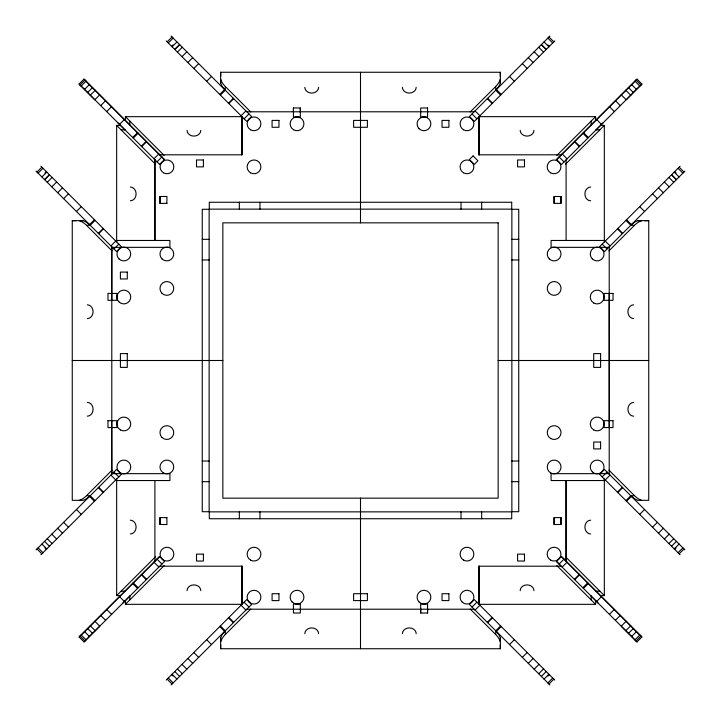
<?xml version="1.0" encoding="UTF-8"?>
<svg xmlns="http://www.w3.org/2000/svg" width="721" height="721" viewBox="0 0 721 721"><rect width="100%" height="100%" fill="white"/><g stroke="black" fill="none" stroke-linecap="round" stroke-linejoin="round"><path stroke-width="1.08" d="M95.091 500.599L90.224 495.733A24.586 20.576 89.9 0 1 85.384 499.338L83.212 500.329L72.262 500.329L72.262 220.671L83.212 220.671L85.384 221.662A24.586 20.576 -89.9 0 1 90.233 225.276L95.091 220.401M111.791 474.157L111.791 246.843M111.791 300.315L111.791 247.348L169.922 247.348L169.922 240.463L116.658 240.463L116.658 241.977L116.667 125.391L120.434 125.391M125.391 120.434L125.391 116.667L241.977 116.658L241.977 155.123M129.78 124.814L129.78 121.056M202.259 461.025L202.259 209.288L209.135 209.288L209.135 511.712L202.259 511.712L202.259 461.025L209.135 461.025M220.401 95.091L225.267 90.224A24.586 20.576 -0.1 0 1 221.662 85.384L220.671 83.212L220.671 72.262L500.329 72.262L500.329 83.212L499.338 85.384A24.586 20.576 0.1 0 1 495.724 90.233L500.599 95.091M500.599 625.909L495.733 630.776A24.586 20.576 -0.1 0 1 499.338 635.616L500.329 637.788L500.329 648.738L220.671 648.738L220.671 644.971M220.401 625.909L225.267 630.776A24.586 20.576 0.1 0 0 221.662 635.616L220.671 637.788L220.671 641.555L221.662 639.374A24.586 20.576 0.1 0 1 225.276 634.534L250.809 609.002M225.276 634.534L225.276 630.767M125.391 600.566L125.391 604.333L241.977 604.342L241.977 565.877M241.977 116.658L241.977 154.808L159.774 154.808M293.438 112.143L293.438 107.97L300.315 107.97L300.315 116.955L293.438 116.955L293.438 107.97M300.315 112.143L300.315 107.97M360.5 648.738L360.5 608.921M360.5 222.843L360.5 72.262M427.562 608.857L427.562 613.03L420.685 613.03L420.685 608.857M595.609 600.566L595.609 604.333L479.023 604.342L479.023 566.192L561.226 566.192L556.486 561.443L561.443 556.486L641.933 636.967L636.967 641.933L621.223 626.179L626.179 621.223M479.023 155.123L479.023 116.658L595.609 116.667L595.609 120.434M495.724 90.233L495.724 86.466A24.586 20.576 0.1 0 0 499.338 81.626L500.329 79.445L500.329 83.212M500.329 76.029L500.329 72.262M518.741 259.975L518.741 511.712L511.865 511.712L511.865 209.288L518.741 209.288L518.741 259.975L511.865 259.975M591.22 599.944L591.22 596.186M600.566 595.609L604.333 595.609L604.342 479.023L604.342 480.537L551.078 480.537L551.078 473.652L609.209 473.652M609.263 427.562L609.209 246.843M625.909 220.401L630.776 225.267A24.586 20.576 89.9 0 1 635.616 221.662L637.788 220.671L648.738 220.671L648.738 500.329L637.788 500.329L635.616 499.338A24.586 20.576 -89.9 0 1 630.767 495.724L625.909 500.599M99.777 94.821L94.821 99.777L79.067 84.033L84.033 79.067L164.514 159.557L159.557 164.514M80.004 84.97L84.97 80.004M81.122 86.087L86.087 81.122M84.483 89.449L89.449 84.483M87.583 92.549L92.549 87.583M90.269 95.226L95.226 90.269M100.67 105.636L105.636 100.67M36.987 172.031L41.854 167.164M167.164 41.854L172.031 36.987M38.105 173.157L42.981 168.29M168.29 42.981L173.157 38.114M44.945 173.04L46.333 171.643M171.643 46.333L173.04 44.945M106.636 111.602L111.602 106.636M41.908 176.951L46.775 172.085M172.085 46.775L176.951 41.908M44.567 179.61L49.434 174.743L44.603 179.646M179.61 44.567L174.743 49.434L179.646 44.603M47.253 182.296L52.119 177.429M177.429 52.119L182.296 47.253M51.804 186.847L56.671 181.98M181.98 56.671L186.847 51.804M119.461 124.427L124.427 119.461M57.653 192.696L62.52 187.83M187.83 62.52L192.696 57.653M63.619 198.663L68.486 193.796M193.796 68.486L198.663 63.619M132.592 137.558L137.558 132.592M133.241 138.198L138.198 133.241M141.343 146.309L146.309 141.343M76.444 211.496L81.311 206.63M206.63 81.311L211.496 76.444M141.649 146.606L146.606 141.649M153.897 158.854L158.854 153.897M89.575 224.628L94.442 219.761M219.761 94.442L224.628 89.575M156.953 161.91L161.91 156.953M98.326 233.379L103.193 228.512M228.512 103.193L233.379 98.326M98.633 233.676L103.5 228.809M228.809 103.5L233.676 98.633M110.881 245.924L115.748 241.057M241.057 115.748L245.924 110.881M113.936 248.979L118.803 244.113M244.113 118.803L248.979 113.936M79.445 500.329L81.626 499.338A24.586 20.576 89.9 0 0 86.466 495.724L111.998 470.191M470.191 111.998L495.724 86.466M36.05 549.907L116.541 469.416L121.407 474.283L40.917 554.773M549.907 36.05L469.416 116.541L474.283 121.407L554.773 40.917M38.096 547.852L42.981 552.71M547.843 38.114L552.71 42.981M120.434 595.609L116.667 595.609L155.43 556.846M556.846 155.43L595.609 116.667M79.166 637.058L159.647 556.576M556.576 159.647L637.058 79.166M84.033 641.924L164.514 561.443L159.557 556.486L79.067 636.967L84.033 641.933L99.777 626.179L94.821 621.223M641.924 84.033L561.443 164.514L556.486 159.557L636.967 79.067L641.933 84.033L626.179 99.777L621.223 94.821M122.498 603.468L130.366 595.591M595.591 130.366L603.468 122.498M125.391 604.333L164.154 565.57M565.57 164.154L604.333 125.391L600.566 125.391M166.236 680.074L246.717 599.593L251.584 604.459L171.102 684.941M680.074 166.236L599.593 246.717L604.459 251.584L684.941 171.102M609.002 250.809L634.534 225.276A24.586 20.576 89.9 0 1 639.374 221.662L641.555 220.671L637.788 220.671M472.021 607.064L476.887 602.197M602.197 476.887L607.064 472.021M475.076 610.119L479.943 605.252M605.252 479.943L610.119 475.076M487.324 622.367L492.191 617.5M617.5 492.191L622.367 487.324M487.621 622.674L492.488 617.807M617.807 492.488L622.674 487.621M559.09 564.047L564.047 559.09M496.372 631.425L501.239 626.558M626.558 501.239L631.425 496.372M562.146 567.103L567.103 562.146M574.394 579.351L579.351 574.394M509.504 644.556L514.37 639.689M639.689 514.37L644.556 509.504M574.691 579.657L579.657 574.691M582.802 587.759L587.759 582.802M583.442 588.408L588.408 583.442M522.337 657.381L527.204 652.514M652.514 527.204L657.381 522.337M528.304 663.347L533.17 658.48M658.48 533.17L663.347 528.304M596.573 601.539L601.539 596.573M534.153 669.196L539.02 664.329M664.329 539.02L669.196 534.153M538.704 673.747L543.571 668.881M668.881 543.571L673.747 538.704M541.39 676.433L546.221 671.53M671.53 546.221L676.433 541.39M544.049 679.092L548.915 674.225M674.225 548.915L679.092 544.049M609.398 614.364L614.364 609.398M547.96 676.055L549.357 674.667M674.667 549.357L676.055 547.96M547.843 682.895L552.71 678.019M678.019 552.71L682.904 547.861M548.969 684.013L553.836 679.146M679.146 553.836L684.013 548.969M615.364 620.33L620.33 615.364M625.774 630.731L630.731 625.774M628.451 633.417L633.417 628.451M631.551 636.517L636.517 631.551M634.913 639.878L639.878 634.913M636.03 640.996L640.996 636.03M111.737 420.685L111.791 473.652L169.922 473.652L169.922 480.537L116.658 480.537M246.843 111.791L474.157 111.791M121.056 129.78L124.814 129.78M596.186 129.78L599.944 129.78M561.226 154.808L479.023 154.808L479.023 116.658M166.948 203.358L159.972 203.403L159.972 196.518L166.948 196.472L166.857 203.403M72.262 220.671L76.029 220.671M83.212 220.671L79.445 220.671L81.626 221.662A24.586 20.576 -89.9 0 1 86.466 225.276L111.998 250.809M644.971 220.671L648.738 220.671M86.466 225.276L90.233 225.276M630.767 225.276L634.534 225.276M202.259 239.327L209.135 239.327M511.865 239.327L518.741 239.327M604.342 240.463L551.078 240.463L551.078 247.348L609.209 247.348M202.259 259.975L209.135 259.975M72.262 360.5L222.843 360.5M498.157 360.5L648.738 360.5M511.865 461.025L518.741 461.025M202.259 481.673L209.135 481.673M511.865 481.673L518.741 481.673M86.466 495.724L90.233 495.724M630.767 495.724L634.534 495.724A24.586 20.576 -89.9 0 0 639.374 499.338L641.555 500.329M166.948 517.642L159.972 517.597L159.972 524.482L166.948 524.528L166.857 517.597M159.774 566.192L241.977 566.192L241.977 604.342M121.056 591.22L124.814 591.22M596.186 591.22L599.944 591.22M246.843 609.209L474.157 609.209M636.03 80.004L640.996 84.97M634.913 81.122L639.878 86.087M631.551 84.483L636.517 89.449M628.451 87.583L633.417 92.549M625.774 90.269L630.731 95.226M615.364 100.67L620.33 105.636M548.969 36.987L553.836 41.854M679.146 167.164L684.013 172.031M678.019 168.29L682.895 173.157M547.96 44.945L549.357 46.333M674.667 171.643L676.055 173.04M609.398 106.636L614.364 111.602M544.049 41.908L548.915 46.775M674.225 172.085L679.092 176.951M541.39 44.567L546.257 49.434L541.354 44.603M676.433 179.61L671.566 174.743L676.397 179.646M538.704 47.253L543.571 52.119M668.881 177.429L673.747 182.296M534.153 51.804L539.02 56.671M664.329 181.98L669.196 186.847M596.573 119.461L601.539 124.427M528.304 57.653L533.17 62.52M658.48 187.83L663.347 192.696M522.337 63.619L527.204 68.486M652.514 193.796L657.381 198.663M583.442 132.592L588.408 137.558M582.802 133.241L587.759 138.198M574.691 141.343L579.657 146.309M509.504 76.444L514.37 81.311M639.689 206.63L644.556 211.496M574.394 141.649L579.351 146.606M562.146 153.897L567.103 158.854M496.372 89.575L501.239 94.442M626.558 219.761L631.425 224.628M559.09 156.953L564.047 161.91M487.621 98.326L492.488 103.193M617.807 228.512L622.674 233.379M487.324 98.633L492.191 103.5M617.5 228.809L622.367 233.676M475.076 110.881L479.943 115.748M605.252 241.057L610.119 245.924M472.021 113.936L476.887 118.803M602.197 244.113L607.064 248.979M220.671 83.212L220.671 79.445L221.662 81.626A24.586 20.576 -0.1 0 0 225.276 86.466L250.809 111.998M609.002 470.191L634.534 495.724M171.102 36.059L251.584 116.541L246.717 121.407L166.236 40.926M684.941 549.898L604.459 469.416L599.593 474.283L680.074 554.764M125.391 116.667L164.154 155.43M565.57 556.846L604.333 595.609M83.933 79.166L164.424 159.647M561.353 556.576L641.834 637.067M79.076 84.033L159.647 164.424M556.486 561.443L636.967 641.924M117.532 122.498L125.409 130.366M590.634 595.591L598.502 603.468M116.667 125.391L155.43 164.154M556.846 565.57L595.609 604.333M40.926 166.236L121.407 246.717L116.541 251.584L36.059 171.102M554.764 680.074L474.283 599.593L469.416 604.459L549.898 684.941M470.191 609.002L495.724 634.534A24.586 20.576 -0.1 0 1 499.338 639.374L500.329 641.555L500.329 637.788M113.936 472.021L118.803 476.887M244.113 602.197L248.979 607.064M110.881 475.076L115.748 479.943M241.057 605.252L245.924 610.119M98.633 487.324L103.5 492.191M228.809 617.5L233.676 622.367M98.326 487.621L103.193 492.488M228.512 617.807L233.379 622.674M156.953 559.09L161.91 564.047M89.575 496.372L94.442 501.239M219.761 626.558L224.628 631.425M153.897 562.146L158.854 567.103M141.649 574.394L146.606 579.351M76.444 509.504L81.311 514.37M206.63 639.689L211.496 644.556M141.343 574.691L146.309 579.657M133.241 582.802L138.198 587.759M132.592 583.442L137.558 588.408M63.619 522.337L68.486 527.204M193.796 652.514L198.663 657.381M57.653 528.304L62.52 533.17M187.83 658.48L192.696 663.347M119.461 596.573L124.427 601.539M51.804 534.153L56.671 539.02M181.98 664.329L186.847 669.196M47.253 538.704L52.119 543.571M177.429 668.881L182.296 673.747M44.567 541.39L49.47 546.221M174.779 671.53L179.61 676.433M41.908 544.049L46.775 548.915M172.085 674.225L176.951 679.092M106.636 609.398L111.602 614.364M44.945 547.96L46.333 549.357M171.643 674.667L173.04 676.055M168.29 678.019L173.157 682.895M36.987 548.969L41.854 553.836M167.164 679.146L172.031 684.013M100.67 615.364L105.636 620.33M90.269 625.774L95.226 630.731M87.583 628.451L92.549 633.417M84.483 631.551L89.449 636.517M81.122 634.913L86.087 639.878M80.004 636.03L84.97 640.996M500.329 644.971L500.329 648.738M495.724 630.767L495.724 634.534M225.276 86.466L225.276 90.233M220.671 72.262L220.671 76.029M609.209 293.438L609.209 474.157M604.333 125.391L604.342 241.977M591.22 121.056L591.22 124.814M566.093 159.674L566.093 240.463M560.929 196.472L560.929 203.358M560.929 517.642L560.929 524.528M554.143 196.518L554.143 203.403M554.143 517.597L554.143 524.482M481.673 202.259L481.673 209.135M481.673 511.865L481.673 518.741M479.023 565.877L479.023 604.342M461.025 202.259L461.025 209.135M461.025 511.865L461.025 518.741M427.562 613.03L427.562 604.045L420.685 604.045L420.685 613.03M360.5 498.157L360.5 609.209M259.975 202.259L259.975 209.135M259.975 511.865L259.975 518.741M239.327 202.259L239.327 209.135M239.327 511.865L239.327 518.741M220.671 637.788L220.671 648.738M160.071 196.472L160.071 203.358M160.071 517.642L160.071 524.528M154.907 480.537L154.907 561.326M129.78 596.186L129.78 599.944M116.658 479.023L116.667 595.609M416.179 87.322A6.886 5.759 0 0 1 409.294 93.081A6.886 5.759 0 0 1 402.408 87.322M533.955 130.339A6.886 5.759 0 0 1 527.078 136.098A6.886 5.759 0 0 1 520.192 130.339M318.592 87.322A6.886 5.759 0 0 1 311.706 93.081A6.886 5.759 0 0 1 304.821 87.322M200.808 130.339A6.886 5.759 0 0 1 193.922 136.098A6.886 5.759 0 0 1 187.045 130.339M633.678 416.179A6.886 5.759 -90 0 1 627.919 409.294A6.886 5.759 -90 0 1 633.678 402.408M590.661 533.955A6.886 5.759 -90 0 1 584.902 527.078A6.886 5.759 -90 0 1 590.661 520.192M633.678 318.592A6.886 5.759 90 0 1 627.919 311.706A6.886 5.759 90 0 1 633.678 304.821M590.661 200.808A6.886 5.759 90 0 1 584.902 193.922A6.886 5.759 90 0 1 590.661 187.045M87.322 304.821A6.886 5.759 -90 0 1 93.081 311.706A6.886 5.759 -90 0 1 87.322 318.592M130.339 187.045A6.886 5.759 -90 0 1 136.098 193.922A6.886 5.759 -90 0 1 130.339 200.808M87.322 402.408A6.886 5.759 90 0 1 93.081 409.294A6.886 5.759 90 0 1 87.322 416.179M130.339 520.192A6.886 5.759 90 0 1 136.098 527.078A6.886 5.759 90 0 1 130.339 533.955M304.821 633.678A6.886 5.759 0 0 1 311.706 627.919A6.886 5.759 0 0 1 318.592 633.678M187.045 590.661A6.886 5.759 0 0 1 193.922 584.902A6.886 5.759 0 0 1 200.808 590.661M402.408 633.678A6.886 5.759 0 0 1 409.294 627.919A6.886 5.759 0 0 1 416.179 633.678M520.192 590.661A6.886 5.759 0 0 1 527.078 584.902A6.886 5.759 0 0 1 533.955 590.661M107.97 420.685L107.97 427.562L116.955 427.562L116.955 420.685L107.97 420.685M154.907 159.674L154.907 240.463L154.907 159.674M566.093 480.537L566.093 561.326L566.093 480.537M613.03 293.438L613.03 300.315L604.045 300.315L604.045 293.438L613.03 293.438M473.066 155.907L469.416 159.557L474.283 164.424L477.933 160.774L473.066 155.907M427.562 107.97L420.685 107.97L420.685 116.955L427.562 116.955L427.562 107.97M278.964 120.398L272.087 120.398L272.087 127.284L278.964 127.284L278.964 120.398M367.386 120.398L353.614 120.398L353.614 127.284L367.386 127.284L367.386 120.398M448.913 120.398L442.036 120.398L442.036 127.284L448.913 127.284L448.913 120.398M203.403 159.972L196.518 159.972L196.518 166.857L203.403 166.857L203.403 159.972M524.482 159.972L517.597 159.972L517.597 166.857L524.482 166.857L524.482 159.972M561.028 196.518L554.052 196.472L554.052 203.358L561.028 203.403L561.028 196.518M511.712 202.259L209.288 202.259L209.288 209.135L511.712 209.135L511.712 202.259M498.157 222.843L222.843 222.843L222.843 498.157L498.157 498.157L498.157 222.843M127.284 272.087L120.398 272.087L120.398 278.964L127.284 278.964L127.284 272.087M116.955 293.438L107.97 293.438L107.97 300.315L116.955 300.315L116.955 293.438M127.284 353.614L120.398 353.614L120.398 367.386L127.284 367.386L127.284 353.614M600.602 353.614L593.716 353.614L593.716 367.386L600.602 367.386L600.602 353.614M613.03 420.685L604.045 420.685L604.045 427.562L613.03 427.562L613.03 420.685M600.602 442.036L593.716 442.036L593.716 448.913L600.602 448.913L600.602 442.036M511.712 511.865L209.288 511.865L209.288 518.741L511.712 518.741L511.712 511.865M561.028 517.597L554.052 517.642L554.052 524.528L561.028 524.482L561.028 517.597M203.403 554.143L196.518 554.143L196.518 561.028L203.403 561.028L203.403 554.143M524.482 554.143L517.597 554.143L517.597 561.028L524.482 561.028L524.482 554.143M278.964 593.716L272.087 593.716L272.087 600.602L278.964 600.602L278.964 593.716M367.386 593.716L353.614 593.716L353.614 600.602L367.386 600.602L367.386 593.716M448.913 593.716L442.036 593.716L442.036 600.602L448.913 600.602L448.913 593.716M300.315 604.045L293.438 604.045L293.438 613.03L300.315 613.03L300.315 604.045M161.991 293.294A6.886 6.886 0 0 0 173.5 290.212A6.886 6.886 0 0 0 165.073 281.785A6.886 6.886 0 0 0 161.991 293.294M163.514 172.815A6.886 6.886 0 0 0 173.833 166.857A6.886 6.886 0 0 0 163.514 160.891A6.886 6.886 0 0 0 163.514 172.815M161.991 258.884A6.886 6.886 0 0 0 173.5 255.802A6.886 6.886 0 0 0 165.073 247.366A6.886 6.886 0 0 0 161.991 258.884M118.974 258.884A6.886 6.886 0 0 0 130.483 255.802A6.886 6.886 0 0 0 122.056 247.366A6.886 6.886 0 0 0 118.974 258.884M118.974 301.901A6.886 6.886 0 0 0 130.483 298.818A6.886 6.886 0 0 0 122.056 290.383A6.886 6.886 0 0 0 118.974 301.901M250.575 172.815A6.886 6.886 0 0 0 260.903 166.857A6.886 6.886 0 0 0 250.575 160.891A6.886 6.886 0 0 0 250.575 172.815M293.591 129.798A6.886 6.886 0 0 0 303.92 123.841A6.886 6.886 0 0 0 293.591 117.874A6.886 6.886 0 0 0 293.591 129.798M250.575 129.798A6.886 6.886 0 0 0 260.903 123.841A6.886 6.886 0 0 0 250.575 117.874A6.886 6.886 0 0 0 250.575 129.798M161.991 437.44A6.886 6.886 0 0 0 173.5 434.348A6.886 6.886 0 0 0 165.073 425.922A6.886 6.886 0 0 0 161.991 437.44M163.514 560.109A6.886 6.886 0 0 0 173.833 554.143A6.886 6.886 0 0 0 163.514 548.185A6.886 6.886 0 0 0 163.514 560.109M163.415 472.94A6.886 6.886 0 0 0 173.743 466.983A6.886 6.886 0 0 0 163.415 461.025A6.886 6.886 0 0 0 163.415 472.94M120.398 472.94A6.886 6.886 0 0 0 130.726 466.983A6.886 6.886 0 0 0 120.398 461.025A6.886 6.886 0 0 0 120.398 472.94M120.398 429.923A6.886 6.886 0 0 0 130.726 423.966A6.886 6.886 0 0 0 120.398 418.009A6.886 6.886 0 0 0 120.398 429.923M250.575 560.109A6.886 6.886 0 0 0 260.903 554.143A6.886 6.886 0 0 0 250.575 548.185A6.886 6.886 0 0 0 250.575 560.109M292.167 602.026A6.886 6.886 0 0 0 303.685 598.944A6.886 6.886 0 0 0 295.25 590.517A6.886 6.886 0 0 0 292.167 602.026M249.151 602.026A6.886 6.886 0 0 0 260.669 598.944A6.886 6.886 0 0 0 252.233 590.517A6.886 6.886 0 0 0 249.151 602.026M549.276 293.294A6.886 6.886 0 0 0 560.794 290.212A6.886 6.886 0 0 0 552.367 281.785A6.886 6.886 0 0 0 549.276 293.294M550.61 172.815A6.886 6.886 0 0 0 560.929 166.857A6.886 6.886 0 0 0 550.61 160.891A6.886 6.886 0 0 0 550.61 172.815M549.276 258.884A6.886 6.886 0 0 0 560.794 255.802A6.886 6.886 0 0 0 552.367 247.366A6.886 6.886 0 0 0 549.276 258.884M592.292 258.884A6.886 6.886 0 0 0 603.81 255.802A6.886 6.886 0 0 0 595.384 247.366A6.886 6.886 0 0 0 592.292 258.884M593.716 302.991A6.886 6.886 0 0 0 604.045 297.034A6.886 6.886 0 0 0 593.716 291.077A6.886 6.886 0 0 0 593.716 302.991M463.54 172.815A6.886 6.886 0 0 0 473.868 166.857A6.886 6.886 0 0 0 463.54 160.891A6.886 6.886 0 0 0 463.54 172.815M419.099 128.708A6.886 6.886 0 0 0 430.617 125.616A6.886 6.886 0 0 0 422.182 117.19A6.886 6.886 0 0 0 419.099 128.708M463.54 129.798A6.886 6.886 0 0 0 473.868 123.841A6.886 6.886 0 0 0 463.54 117.874A6.886 6.886 0 0 0 463.54 129.798M550.7 438.53A6.886 6.886 0 0 0 561.028 432.573A6.886 6.886 0 0 0 550.7 426.607A6.886 6.886 0 0 0 550.7 438.53M550.61 560.109A6.886 6.886 0 0 0 560.929 554.143A6.886 6.886 0 0 0 550.61 548.185A6.886 6.886 0 0 0 550.61 560.109M550.7 472.94A6.886 6.886 0 0 0 561.028 466.983A6.886 6.886 0 0 0 550.7 461.025A6.886 6.886 0 0 0 550.7 472.94M592.292 471.849A6.886 6.886 0 0 0 603.81 468.767A6.886 6.886 0 0 0 595.384 460.331A6.886 6.886 0 0 0 592.292 471.849M593.716 429.923A6.886 6.886 0 0 0 604.045 423.966A6.886 6.886 0 0 0 593.716 418.009A6.886 6.886 0 0 0 593.716 429.923M463.54 560.109A6.886 6.886 0 0 0 473.868 554.143A6.886 6.886 0 0 0 463.54 548.185A6.886 6.886 0 0 0 463.54 560.109M419.099 602.026A6.886 6.886 0 0 0 430.617 598.944A6.886 6.886 0 0 0 422.182 590.517A6.886 6.886 0 0 0 419.099 602.026M462.116 602.026A6.886 6.886 0 0 0 473.634 598.944A6.886 6.886 0 0 0 465.198 590.517A6.886 6.886 0 0 0 462.116 602.026"/></g></svg>
